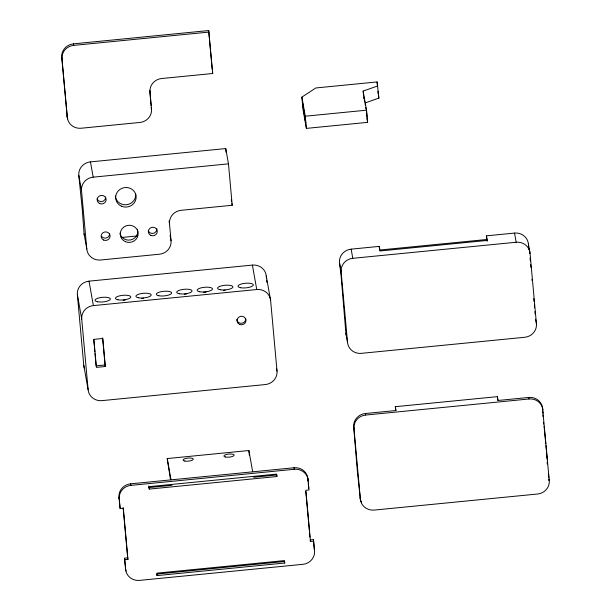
<?xml version="1.0" encoding="UTF-8"?>
<svg xmlns="http://www.w3.org/2000/svg" width="611" height="611" viewBox="0 0 611 611"><rect width="100%" height="100%" fill="white"/><g stroke="black" fill="none" stroke-linecap="round" stroke-linejoin="round"><path stroke-width="0.92" d="M377.804 85.907L363.14 91.085L366.539 110.179L367.639 122.36L306.378 128.386L302.972 109.293L301.872 97.111L315.826 87.969L377.094 81.935L378.904 98.096L365.103 102.961M73.396 43.862L208.687 30.55L212.712 73.503L161.655 78.521A12.831 12.228 -10.1 0 0 149.993 91.963L151.536 109.018A12.831 12.228 -10.1 0 1 139.873 122.46L81.164 128.234A12.831 12.228 -10.1 0 1 67.294 117.304L61.734 57.297A12.831 12.228 -10.1 0 1 73.396 43.862L73.664 45.39A12.831 12.228 -10.1 0 0 62.001 58.824L67.294 117.304M73.664 45.39L208.962 32.078M301.872 97.111L305.271 116.205L366.539 110.179M90.451 161.884L225.749 148.572L228.468 163.847L232.218 205.273L181.161 210.299A12.831 12.228 -10.1 0 0 169.499 223.733L171.042 240.787A12.831 12.228 -10.1 0 1 159.387 254.229L100.67 260.003A12.831 12.228 -10.1 0 1 86.808 249.074L84.081 233.799L82.256 209.145L78.796 175.326A12.831 12.228 -10.1 0 1 90.451 161.884L93.178 177.159A12.831 12.228 -10.1 0 0 81.515 190.601L86.808 249.074M93.178 177.159L228.468 163.847M122.124 237.435L137.307 235.938M351.157 249.151L379.24 246.386L380.057 250.976L487.273 240.421L486.455 235.838L514.531 233.081A12.831 12.228 -10.1 0 1 528.4 244.003L530.035 253.168L536.427 323.83A12.831 12.228 -10.1 0 1 524.765 337.272L361.391 353.341A12.831 12.228 -10.1 0 1 347.529 342.42L345.895 333.255L341.091 275.698L339.502 262.593A12.831 12.228 -10.1 0 1 351.157 249.151L352.791 258.316A12.831 12.228 -10.1 0 0 341.129 271.758L347.529 342.42M487.112 241.33L486.784 239.497L379.568 250.044L379.24 246.386M89.023 281.159L252.396 265.09A12.831 12.228 -10.1 0 1 266.266 276.012L270.62 300.459L277.012 371.121A12.831 12.228 -10.1 0 1 265.35 384.556L101.976 400.633A12.831 12.228 -10.1 0 1 88.114 389.703L83.76 365.263L77.36 294.601A12.831 12.228 -10.1 0 1 89.023 281.159L93.376 305.607A12.831 12.228 -10.1 0 0 81.721 319.041L88.114 389.703M352.791 258.316L516.165 242.246A12.831 12.228 -10.1 0 1 530.035 253.168M93.376 305.607L256.75 289.53A12.831 12.228 -10.1 0 1 270.62 300.459M105.329 366.501L102.793 338.479L93.857 339.357L96.393 367.379L105.329 366.501L105.054 364.973L96.118 365.852L95.026 353.708M395.317 406.697L497.423 396.646L498.102 400.465L528.736 397.456A12.831 12.228 -10.1 0 1 542.599 408.377L549.266 480.567A12.831 12.228 -10.1 0 1 537.604 494.009L374.23 510.078A12.831 12.228 -10.1 0 1 360.368 499.156L357.32 470.661L353.7 426.967A12.831 12.228 -10.1 0 1 365.363 413.525L395.997 410.516L395.317 406.697L395.806 410.661M360.368 499.156L353.975 428.494A12.831 12.228 -10.1 0 1 365.63 415.052L529.004 398.983A12.831 12.228 -10.1 0 1 542.874 409.905M170.5 479.704L167.215 458.563L248.898 450.528L252.679 471.73M127.951 559.401L123.323 508.237L120.13 508.551L118.977 497.278A12.831 12.228 -10.1 0 1 130.639 483.836L294.013 467.759A12.831 12.228 -10.1 0 1 307.875 478.688L309.029 489.961L305.836 490.274L310.472 541.445L313.657 541.132L314.543 550.878A12.831 12.228 -10.1 0 1 302.88 564.32L139.507 580.389A12.831 12.228 -10.1 0 1 125.645 569.46L124.484 558.187L127.676 557.874L127.951 559.401L124.759 559.714L124.484 558.187M120.13 508.551L119.244 498.805A12.831 12.228 -10.1 0 1 130.907 485.363L294.281 469.286A12.831 12.228 -10.1 0 1 308.15 480.215M148.855 485.936L149 487.563L171.974 485.302M253.664 477.26L276.638 474.999L276.913 476.527L149.275 489.09L149 487.563M313.657 541.132L313.39 539.605L310.197 539.918L310.472 541.445M157.103 575.585L284.734 563.029L284.512 560.592L156.882 573.149L157.103 575.585L156.828 574.057L284.466 561.501L284.734 563.029M366.974 116.793L366.883 115.12M528.836 247.967L529.164 249.8M535.61 319.248L536.427 323.83M514.531 233.081L516.165 242.246M544.096 426.348L545.799 443.708M546.822 457.257L546.547 455.73L546.715 457.555M549.266 480.567L548.999 479.039A12.831 12.228 -10.1 0 1 549.029 480.643M528.736 397.456L529.004 398.983M497.644 399.082L497.912 400.61M378.476 95.713L378.904 98.096M363.812 96.645L364.125 98.447M364.446 100.242L364.767 102.037M365.088 103.839L365.409 105.634M365.729 107.429L366.05 109.224M366.333 113.203L366.653 114.998M366.829 117.816L367.639 122.36M339.502 262.593L341.129 271.758M365.363 413.525L365.63 415.052M353.7 426.967L353.975 428.494M276.531 368.402L277.012 371.121M294.013 467.759L294.281 469.286M252.396 265.09L256.75 289.53M212.437 71.976L212.712 73.503M231.256 199.881L231.577 201.676M231.897 203.478L232.218 205.273M149.993 91.963L149.718 90.436L151.093 105.596M151.536 109.018L151.261 107.49A12.831 12.228 -10.1 0 1 151.299 109.094M169.026 221.037L169.499 223.733M170.087 235.395L171.042 240.787M167.215 458.563L170.988 479.765M61.734 57.297L62.001 58.824M78.796 175.326L81.515 190.601M130.639 483.836L130.907 485.363M118.977 497.278L119.244 498.805M77.36 294.601L81.721 319.041M366.531 111.92L366.821 114.463M531.914 279.265L532.036 280.579M363.957 98.974L363.843 97.714M529.493 251.633L529.661 253.489M530.081 258.132L530.333 260.92M530.669 264.632L530.921 267.412M533.739 298.565L533.991 301.353M534.327 305.065L534.579 307.852M534.915 311.564L535.167 314.344M528.4 244.003L528.607 246.286M542.599 408.377L542.751 410.004M542.896 411.631L543.042 413.25M545.967 445.572L546.387 450.231M546.555 452.094L547.235 459.548M548.556 474.167L548.846 477.42M542.858 414.915L543.026 416.74M543.523 422.224L543.683 424.057M547.128 462.122L547.296 463.955M486.455 235.838L486.784 239.497M497.423 396.646L497.568 398.273M377.094 81.935L377.514 86.625M377.942 91.306L378.194 94.117M363.14 91.085L363.56 95.767M305.271 116.205L306.378 128.386M307.875 478.688L308.12 481.346M308.28 483.118L308.761 488.433M313.39 539.605L314.268 549.35M305.821 491.595L309.342 530.44M309.51 532.334L309.937 537.077M266.266 276.012L266.511 278.753M266.679 280.586L266.847 282.412M276.913 476.527L276.691 474.09L149.053 486.654L149.275 489.09M225.749 148.572L226.085 152.338M248.898 450.528L249.311 455.096M208.687 30.55L212.177 69.15M123.132 507.657L127.676 557.874M124.759 559.714L125.645 569.46M102.602 337.883L105.054 364.973M93.758 339.701L94.262 345.299M94.43 347.17L94.85 351.844M126.087 571.048A12.831 12.228 -10.1 0 1 125.37 567.932M84.478 368.372A12.831 12.228 -10.1 0 1 83.76 365.263M245.721 318.56A4.491 4.277 -10.1 0 1 241.643 323.265A4.491 4.277 -10.1 0 1 236.793 319.438M123.162 300.207A7.699 2.322 -5.2 0 1 125.156 300.093M141.615 298.474A7.699 2.322 -5.2 0 1 143.585 298.199M184.423 294.181A7.699 2.322 -5.2 0 1 186.424 294.059M203.524 292.333A7.699 2.322 -5.2 0 1 206.182 292.073M223.298 290.431A7.699 2.322 -5.2 0 1 225.268 290.164M84.341 235.38A12.831 12.228 -10.1 0 1 84.081 233.799M109.659 233.433A4.491 4.277 -10.1 0 1 101.51 236.388M135.703 194A10.265 9.784 -10.1 0 1 126.378 204.746A10.265 9.784 -10.1 0 1 115.28 196.009M105.711 196.948A4.491 4.277 -10.1 0 1 97.027 198.919M156.882 228.789A4.491 4.277 -10.1 0 1 148.198 230.759M137.467 229.201A8.982 8.562 -10.1 0 1 130.731 239.894A8.982 8.562 -10.1 0 1 119.97 233.173M67.745 118.885A12.831 12.228 -10.1 0 1 67.027 115.777M346.613 336.363A12.831 12.228 -10.1 0 1 345.895 333.255M361.491 502.196A12.831 12.228 -10.1 0 1 360.093 497.629M302.514 102.564L305.737 122.941L302.514 102.564M225.604 457.028A5.132 1.543 -5.2 0 0 234.028 455.5A5.132 1.543 -5.2 0 0 227.437 454.248A5.132 1.543 -5.2 0 0 225.604 457.028M184.759 461.045A5.132 1.543 -5.2 0 0 193.183 459.525A5.132 1.543 -5.2 0 0 186.599 458.265A5.132 1.543 -5.2 0 0 184.759 461.045M239.627 324.441A4.491 4.277 -10.1 0 0 245.996 320.088A4.491 4.277 -10.1 0 0 238.962 317.056A4.491 4.277 -10.1 0 0 239.627 324.441M240.528 287.72A7.699 2.322 -5.2 0 0 253.16 285.436A7.699 2.322 -5.2 0 0 243.285 283.55A7.699 2.322 -5.2 0 0 240.528 287.72M220.113 289.729A7.699 2.322 -5.2 0 0 232.738 287.445A7.699 2.322 -5.2 0 0 222.862 285.558A7.699 2.322 -5.2 0 0 220.113 289.729M199.69 291.745A7.699 2.322 -5.2 0 0 212.315 289.454A7.699 2.322 -5.2 0 0 202.44 287.567A7.699 2.322 -5.2 0 0 199.69 291.745M179.267 293.754A7.699 2.322 -5.2 0 0 191.892 291.462A7.699 2.322 -5.2 0 0 182.017 289.576A7.699 2.322 -5.2 0 0 179.267 293.754M158.845 295.762A7.699 2.322 -5.2 0 0 171.477 293.471A7.699 2.322 -5.2 0 0 161.594 291.584A7.699 2.322 -5.2 0 0 158.845 295.762M138.422 297.771A7.699 2.322 -5.2 0 0 151.054 295.48A7.699 2.322 -5.2 0 0 141.172 293.601A7.699 2.322 -5.2 0 0 138.422 297.771M117.999 299.78A7.699 2.322 -5.2 0 0 130.632 297.488A7.699 2.322 -5.2 0 0 120.749 295.609A7.699 2.322 -5.2 0 0 117.999 299.78M97.577 301.788A7.699 2.322 -5.2 0 0 110.209 299.497A7.699 2.322 -5.2 0 0 100.326 297.618A7.699 2.322 -5.2 0 0 97.577 301.788M121.558 206.235A10.265 9.784 -10.1 0 0 136.116 196.291A10.265 9.784 -10.1 0 0 120.031 189.357A10.265 9.784 -10.1 0 0 121.558 206.235M103.694 240.077A4.491 4.277 -10.1 0 0 110.064 235.724A4.491 4.277 -10.1 0 0 103.03 232.692A4.491 4.277 -10.1 0 0 103.694 240.077M99.753 203.593A4.491 4.277 -10.1 0 0 106.115 199.239A4.491 4.277 -10.1 0 0 99.081 196.207A4.491 4.277 -10.1 0 0 99.753 203.593M125.408 241.666A8.982 8.562 -10.1 0 0 138.147 232.967A8.982 8.562 -10.1 0 0 124.071 226.895A8.982 8.562 -10.1 0 0 125.408 241.666M150.925 235.434A4.491 4.277 -10.1 0 0 157.287 231.08A4.491 4.277 -10.1 0 0 150.253 228.048A4.491 4.277 -10.1 0 0 150.925 235.434"/></g></svg>
